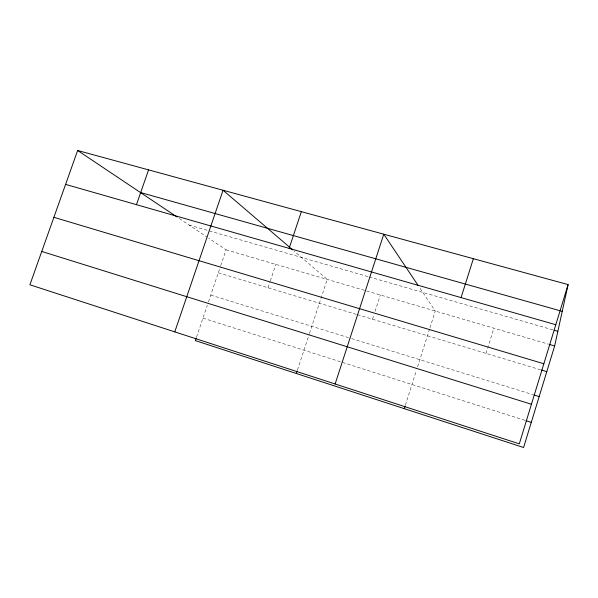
<?xml version="1.0" encoding="UTF-8"?>
<svg xmlns="http://www.w3.org/2000/svg" width="598" height="598" viewBox="0 0 598 598"><rect width="100%" height="100%" fill="white"/><g stroke="black" fill="none" stroke-linecap="round" stroke-linejoin="round"><path stroke-width="0.45" stroke-dasharray="2.99 2.24" d="M486.039 353.381L493.896 328.197M405.369 405.197L416.447 370.319M417.576 366.776L429.678 328.683M429.962 327.801L435.284 311.042L419.146 286.973M372.509 319.212L373.907 314.877M375.028 311.416L380.343 294.964M297.453 370.042L309.203 334.275M309.487 333.392L327.226 279.416L294.022 251.003M268.031 287.765L270.049 281.703M270.341 280.836L275.835 264.376M196.518 337.152L207.289 305.331M208.448 301.915L220.4 266.611M220.699 265.729L226.089 249.822L208.672 238.168M189.147 225.102L368.211 276.68M369.101 276.941L553.389 330.021M226.089 249.822L548.396 344.149M218.307 272.8L356.572 314.413M357.462 314.683L540.54 369.781M210.758 295.083L350.749 338.348M351.631 338.618L533.005 394.673M202.954 318.136L525.119 420.409M179.288 218.502L207.17 237.159"/><path stroke-width="0.9" d="M196.219 338.012L195.344 340.606L523.586 447.513L554.645 345.98L568.1 284.596L77.643 150.487L29.9 284.79L519.303 443.851L568.1 284.596M461.073 297.602L473.362 258.695M404.27 408.651L405.093 406.064M335.134 383.991L383.767 234.192L418.107 285.425M296.316 373.488L297.169 370.902M289.118 248.372L301.347 211.655M174.773 331.875L223.047 190.246L292.639 249.815M136.449 204.666L148.566 169.884M140.395 192.481L562.24 311.356M65.593 184.386L555.804 324.721M554.286 330.283L557.859 331.314M549.285 344.411L554.645 345.98M53.887 217.313L543.844 363.756M541.429 370.05L546.789 371.664M533.887 394.942L539.172 396.579M41.748 251.452L531.435 404.255M526.001 420.686L531.278 422.367M77.643 150.487L177.015 216.984"/></g></svg>
